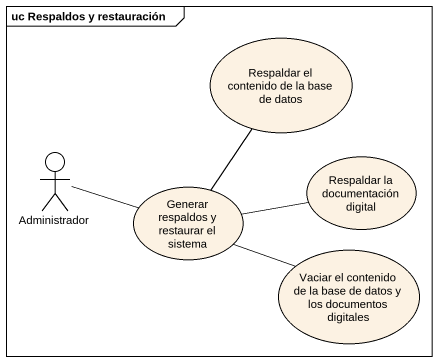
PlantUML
@startuml
mainframe uc Respaldos y restauración
usecase "Respaldar el contenido de la base de datos" as Respaldar_el_contenido_de
actor Administrador
usecase "Respaldar la documentación digital" as Respaldar_la_documentación
usecase "Generar respaldos y restaurar el sistema" as Generar_respaldos_y
usecase "Vaciar el contenido de la base de datos y los documentos digitales" as Vaciar_el_contenido_de_la
Administrador -right- Generar_respaldos_y
Generar_respaldos_y -up- Respaldar_el_contenido_de
Generar_respaldos_y -right- Respaldar_la_documentación
Generar_respaldos_y -right- Vaciar_el_contenido_de_la
@enduml
